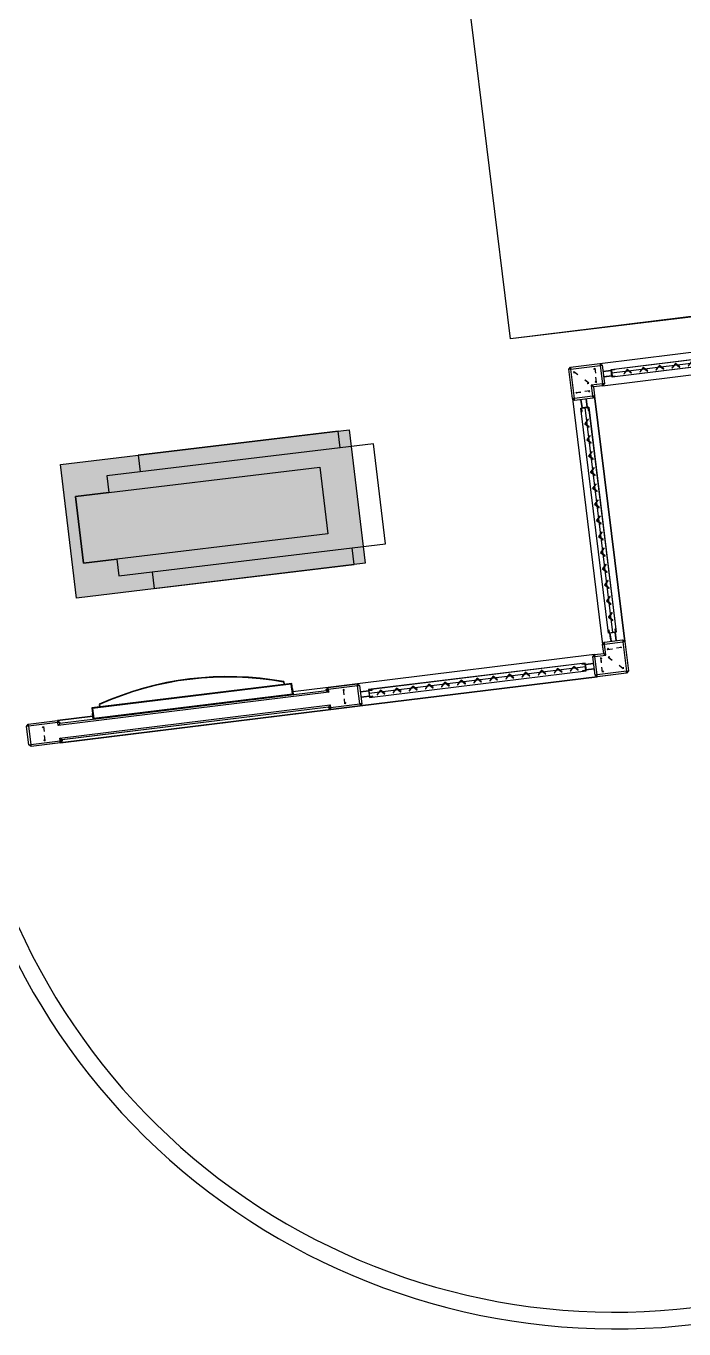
# Model space of a CAD drawing. Extents: x -15449 to 527173, y -170839 to 146543.
# Drawn here: x 15523.584 to 15525.56, y 7804.023 to 7807.934 of the extents above; entities that cross this region are included whole.
import ezdxf

# ---------------------------------------------------------------- set-up
doc = ezdxf.new("R2010")
doc.units = 0
doc.header["$LTSCALE"] = 8
doc.linetypes.add('IMPORT-X-F10A-LAY-S0-00-ASITE-002$0$HIDDEN', pattern=[9.525, 6.35, -3.175])
doc.linetypes.add('X-F10A-LAY-S0-00-ASITE-001_EXTG_ROOF$0$HIDDEN', pattern=[9.525, 6.35, -3.175])
doc.layers.get('0').update_dxf_attribs({"color": 1, "linetype": 'CONTINUOUS'})
doc.layers.add('G-IMPT', color=7, linetype='CONTINUOUS', lineweight=30)
doc.layers.add('Micron SGP Titleblock CAD template EDI$0$G-ANNO-TTLB', color=7, linetype='CONTINUOUS', lineweight=30)
doc.layers.add('X-F10A-LAY-S0-00-ASITE-001_EXTG_ROOF$0$A-SIGN-HATCH', color=8, linetype='CONTINUOUS')
doc.layers.add('X-F10A-LAY-S0-00-ASITE-001_EXTG_ROOF$0$A-SITEWALL', color=2, linetype='CONTINUOUS')

# ---------------------------------------------------------------- blocks, each defined once
blk = doc.blocks.new('X-F10A-LAY-S0-00-ASITE-001_EXTG_ROOF$0$A$C66804EB2')
at = {"layer": 'X-F10A-LAY-S0-00-ASITE-001_EXTG_ROOF$0$A-SITEWALL', "color": 8}
blk.add_line((-150, 75), (0, 75), dxfattribs=at)
blk.add_lwpolyline([(0, 0), (0, 150), (-150, 150), (-150, 0)], close=True, dxfattribs=at)
at = {"layer": 'X-F10A-LAY-S0-00-ASITE-001_EXTG_ROOF$0$A-SITEWALL', "color": 8, "linetype": 'X-F10A-LAY-S0-00-ASITE-001_EXTG_ROOF$0$HIDDEN', "ltscale": 0.2}
blk.add_lwpolyline([(-3, 3), (-3, 147), (-147, 147), (-147, 3)], close=True, dxfattribs=at)
at = {"layer": 'X-F10A-LAY-S0-00-ASITE-001_EXTG_ROOF$0$A-SITEWALL', "color": 8}
for points in [[(-80, 125), (-70, 135), (-70, 90)], [(-80, 25), (-70, 15), (-70, 60)]]:
    blk.add_lwpolyline(points, dxfattribs=at)
blk = doc.blocks.new('X-F10A-LAY-S0-00-ASITE-001_EXTG_ROOF$0$A$C04D0248B')
at = {"layer": 'X-F10A-LAY-S0-00-ASITE-001_EXTG_ROOF$0$A-SITEWALL', "color": 252, "linetype": 'X-F10A-LAY-S0-00-ASITE-001_EXTG_ROOF$0$HIDDEN'}
for p, q in [((25, 0, 1170), (0, 0)), ((75, -3, 3509), (0, -3)), ((75, -47, 3509), (0, -47)), ((25, -50, 1170), (0, -50)), ((2100, -3, 3509), (2175, -3)), ((2100, -47, 3509), (2175, -47))]:
    blk.add_line(p, q, dxfattribs=at)
at = {"layer": 'X-F10A-LAY-S0-00-ASITE-001_EXTG_ROOF$0$A-SITEWALL', "color": 8}
for p, q in [((75, 0, 3509), (25, 0, 1170)), ((2100, 0, 3509), (2175, 0)), ((75, -50, 3509), (25, -50, 1170)), ((2100, -25, 3509), (75, -25, -1755)), ((2100, -50, 3509), (2175, -50))]:
    blk.add_line(p, q, dxfattribs=at)
at = {"layer": 'X-F10A-LAY-S0-00-ASITE-001_EXTG_ROOF$0$A-SITEWALL', "color": 8, "elevation": -1755}
blk.add_lwpolyline([(75, 10), (2100, 10), (2100, -60), (75, -60)], close=True, dxfattribs=at)
at = {"layer": 'X-F10A-LAY-S0-00-ASITE-001_EXTG_ROOF$0$A-SITEWALL', "color": 8, "linetype": 'X-F10A-LAY-S0-00-ASITE-001_EXTG_ROOF$0$HIDDEN', "ltscale": 0.1}
for points, elevation in [([(78, -55, -0.414214), (75, -52), (75, 2, -0.414214), (78, 5), (105, 5), (105, 3), (78, 3, 0.414214), (77, 2), (77, -52, 0.414214), (78, -53), (105, -53), (105, -55)], -1755), ([(2097, -55, 0.414214), (2100, -52), (2100, 2, 0.414214), (2097, 5), (2070, 5), (2070, 3), (2097, 3, -0.414214), (2098, 2), (2098, -52, -0.414214), (2097, -53), (2070, -53), (2070, -55)], -1755), ([(222, -16), (249, -43, 0.414214), (252, -43), (253, -42), (218, -7), (182, -42), (183, -43, 0.414214), (186, -43), (213, -16, -0.414214)], 0), ([(367, -16), (394, -43, 0.414214), (397, -43), (398, -42), (363, -7), (327, -42), (328, -43, 0.414214), (331, -43), (358, -16, -0.414214)], 0), ([(512, -16), (539, -43, 0.414214), (542, -43), (543, -42), (508, -7), (472, -42), (473, -43, 0.414214), (476, -43), (503, -16, -0.414214)], 0), ([(657, -16), (684, -43, 0.414214), (687, -43), (688, -42), (653, -7), (617, -42), (618, -43, 0.414214), (621, -43), (648, -16, -0.414214)], 0), ([(802, -16), (829, -43, 0.414214), (832, -43), (833, -42), (798, -7), (762, -42), (763, -43, 0.414214), (766, -43), (793, -16, -0.414214)], 0), ([(947, -16), (974, -43, 0.414214), (977, -43), (978, -42), (943, -7), (907, -42), (908, -43, 0.414214), (911, -43), (938, -16, -0.414214)], 0), ([(1092, -16), (1119, -43, 0.414214), (1122, -43), (1123, -42), (1088, -7), (1052, -42), (1053, -43, 0.414214), (1056, -43), (1083, -16, -0.414214)], 0), ([(1237, -16), (1264, -43, 0.414214), (1267, -43), (1268, -42), (1233, -7), (1197, -42), (1198, -43, 0.414214), (1201, -43), (1228, -16, -0.414214)], 0), ([(1382, -16), (1409, -43, 0.414214), (1412, -43), (1413, -42), (1378, -7), (1342, -42), (1343, -43, 0.414214), (1346, -43), (1373, -16, -0.414214)], 0), ([(1527, -16), (1554, -43, 0.414214), (1557, -43), (1558, -42), (1523, -7), (1487, -42), (1488, -43, 0.414214), (1491, -43), (1518, -16, -0.414214)], 0), ([(1672, -16), (1699, -43, 0.414214), (1702, -43), (1703, -42), (1668, -7), (1632, -42), (1633, -43, 0.414214), (1636, -43), (1663, -16, -0.414214)], 0), ([(1817, -16), (1844, -43, 0.414214), (1847, -43), (1848, -42), (1813, -7), (1777, -42), (1778, -43, 0.414214), (1781, -43), (1808, -16, -0.414214)], 0), ([(1962, -16), (1989, -43, 0.414214), (1992, -43), (1993, -42), (1958, -7), (1922, -42), (1923, -43, 0.414214), (1926, -43), (1953, -16, -0.414214)], 0)]:
    blk.add_lwpolyline(points, format="xyb", close=True, dxfattribs=dict(at, elevation=elevation))
blk = doc.blocks.new('X-F10A-LAY-S0-00-ASITE-001_EXTG_ROOF$0$A$C78AF71B9')
at = {"layer": 'X-F10A-LAY-S0-00-ASITE-001_EXTG_ROOF$0$A-SITEWALL', "color": 8}
for p, q in [((75, 0, 3509), (0, 0)), ((75, 0), (0, 0)), ((2175, 0, 3509), (2250, 0, 0)), ((2175, 0), (2250, 0)), ((75, -50, 3509), (0, -50)), ((75, -50), (0, -50)), ((75, -25, 3509), (2175, -25, -1755)), ((75, -25), (2175, -25)), ((2175, -50, 3509), (2250, -50, 0)), ((2175, -50), (2250, -50))]:
    blk.add_line(p, q, dxfattribs=at)
at = {"layer": 'X-F10A-LAY-S0-00-ASITE-001_EXTG_ROOF$0$A-SITEWALL', "color": 252, "linetype": 'X-F10A-LAY-S0-00-ASITE-001_EXTG_ROOF$0$HIDDEN'}
for p, q in [((75, -3, 3509), (0, -3)), ((75, -3), (0, -3)), ((75, -47, 3509), (0, -47)), ((75, -47), (0, -47)), ((2175, -3, 3509), (2250, -3)), ((2175, -3), (2250, -3)), ((2175, -47, 3509), (2250, -47)), ((2175, -47), (2250, -47))]:
    blk.add_line(p, q, dxfattribs=at)
at = {"layer": 'X-F10A-LAY-S0-00-ASITE-001_EXTG_ROOF$0$A-SITEWALL', "color": 8, "elevation": -1755}
blk.add_lwpolyline([(2175, 10), (75, 10), (75, -60), (2175, -60)], close=True, dxfattribs=at)
at = {"layer": 'X-F10A-LAY-S0-00-ASITE-001_EXTG_ROOF$0$A-SITEWALL', "color": 8}
blk.add_lwpolyline([(2175, 10), (75, 10), (75, -60), (2175, -60)], close=True, dxfattribs=at)
at = {"layer": 'X-F10A-LAY-S0-00-ASITE-001_EXTG_ROOF$0$A-SITEWALL', "color": 8, "linetype": 'X-F10A-LAY-S0-00-ASITE-001_EXTG_ROOF$0$HIDDEN', "ltscale": 0.1, "elevation": -1755}
for points in [[(78, -55, -0.414214), (75, -52), (75, 2, -0.414214), (78, 5), (105, 5), (105, 3), (78, 3, 0.414214), (77, 2), (77, -52, 0.414214), (78, -53), (105, -53), (105, -55)], [(2172, -55, 0.414214), (2175, -52), (2175, 2, 0.414214), (2172, 5), (2145, 5), (2145, 3), (2172, 3, -0.414214), (2173, 2), (2173, -52, -0.414214), (2172, -53), (2145, -53), (2145, -55)], [(178, -16), (151, -43, -0.414214), (148, -43), (147, -42), (183, -7), (218, -42), (217, -43, -0.414214), (214, -43), (187, -16, 0.414214)], [(323, -16), (296, -43, -0.414214), (293, -43), (292, -42), (328, -7), (363, -42), (362, -43, -0.414214), (359, -43), (332, -16, 0.414214)], [(468, -16), (441, -43, -0.414214), (438, -43), (437, -42), (473, -7), (508, -42), (507, -43, -0.414214), (504, -43), (477, -16, 0.414214)], [(613, -16), (586, -43, -0.414214), (583, -43), (582, -42), (618, -7), (653, -42), (652, -43, -0.414214), (649, -43), (622, -16, 0.414214)], [(758, -16), (731, -43, -0.414214), (728, -43), (727, -42), (763, -7), (798, -42), (797, -43, -0.414214), (794, -43), (767, -16, 0.414214)], [(903, -16), (876, -43, -0.414214), (873, -43), (872, -42), (908, -7), (943, -42), (942, -43, -0.414214), (939, -43), (912, -16, 0.414214)], [(1048, -16), (1021, -43, -0.414214), (1018, -43), (1017, -42), (1053, -7), (1088, -42), (1087, -43, -0.414214), (1084, -43), (1057, -16, 0.414214)], [(1193, -16), (1166, -43, -0.414214), (1163, -43), (1162, -42), (1198, -7), (1233, -42), (1232, -43, -0.414214), (1229, -43), (1202, -16, 0.414214)], [(1338, -16), (1311, -43, -0.414214), (1308, -43), (1307, -42), (1343, -7), (1378, -42), (1377, -43, -0.414214), (1374, -43), (1347, -16, 0.414214)], [(1483, -16), (1456, -43, -0.414214), (1453, -43), (1452, -42), (1488, -7), (1523, -42), (1522, -43, -0.414214), (1519, -43), (1492, -16, 0.414214)], [(1628, -16), (1601, -43, -0.414214), (1598, -43), (1597, -42), (1633, -7), (1668, -42), (1667, -43, -0.414214), (1664, -43), (1637, -16, 0.414214)], [(1773, -16), (1746, -43, -0.414214), (1743, -43), (1742, -42), (1778, -7), (1813, -42), (1812, -43, -0.414214), (1809, -43), (1782, -16, 0.414214)], [(1918, -16), (1891, -43, -0.414214), (1888, -43), (1887, -42), (1923, -7), (1958, -42), (1957, -43, -0.414214), (1954, -43), (1927, -16, 0.414214)], [(2063, -16), (2036, -43, -0.414214), (2033, -43), (2032, -42), (2068, -7), (2103, -42), (2102, -43, -0.414214), (2099, -43), (2072, -16, 0.414214)]]:
    blk.add_lwpolyline(points, format="xyb", close=True, dxfattribs=at)
at = {"layer": 'X-F10A-LAY-S0-00-ASITE-001_EXTG_ROOF$0$A-SITEWALL', "color": 8, "linetype": 'X-F10A-LAY-S0-00-ASITE-001_EXTG_ROOF$0$HIDDEN', "ltscale": 0.1}
for points in [[(78, -55, -0.414214), (75, -52), (75, 2, -0.414214), (78, 5), (105, 5), (105, 3), (78, 3, 0.414214), (77, 2), (77, -52, 0.414214), (78, -53), (105, -53), (105, -55)], [(2172, -55, 0.414214), (2175, -52), (2175, 2, 0.414214), (2172, 5), (2145, 5), (2145, 3), (2172, 3, -0.414214), (2173, 2), (2173, -52, -0.414214), (2172, -53), (2145, -53), (2145, -55)], [(178, -16), (151, -43, -0.414214), (148, -43), (147, -42), (183, -7), (218, -42), (217, -43, -0.414214), (214, -43), (187, -16, 0.414214)], [(323, -16), (296, -43, -0.414214), (293, -43), (292, -42), (328, -7), (363, -42), (362, -43, -0.414214), (359, -43), (332, -16, 0.414214)], [(468, -16), (441, -43, -0.414214), (438, -43), (437, -42), (473, -7), (508, -42), (507, -43, -0.414214), (504, -43), (477, -16, 0.414214)], [(613, -16), (586, -43, -0.414214), (583, -43), (582, -42), (618, -7), (653, -42), (652, -43, -0.414214), (649, -43), (622, -16, 0.414214)], [(758, -16), (731, -43, -0.414214), (728, -43), (727, -42), (763, -7), (798, -42), (797, -43, -0.414214), (794, -43), (767, -16, 0.414214)], [(903, -16), (876, -43, -0.414214), (873, -43), (872, -42), (908, -7), (943, -42), (942, -43, -0.414214), (939, -43), (912, -16, 0.414214)], [(1048, -16), (1021, -43, -0.414214), (1018, -43), (1017, -42), (1053, -7), (1088, -42), (1087, -43, -0.414214), (1084, -43), (1057, -16, 0.414214)], [(1193, -16), (1166, -43, -0.414214), (1163, -43), (1162, -42), (1198, -7), (1233, -42), (1232, -43, -0.414214), (1229, -43), (1202, -16, 0.414214)], [(1338, -16), (1311, -43, -0.414214), (1308, -43), (1307, -42), (1343, -7), (1378, -42), (1377, -43, -0.414214), (1374, -43), (1347, -16, 0.414214)], [(1483, -16), (1456, -43, -0.414214), (1453, -43), (1452, -42), (1488, -7), (1523, -42), (1522, -43, -0.414214), (1519, -43), (1492, -16, 0.414214)], [(1628, -16), (1601, -43, -0.414214), (1598, -43), (1597, -42), (1633, -7), (1668, -42), (1667, -43, -0.414214), (1664, -43), (1637, -16, 0.414214)], [(1773, -16), (1746, -43, -0.414214), (1743, -43), (1742, -42), (1778, -7), (1813, -42), (1812, -43, -0.414214), (1809, -43), (1782, -16, 0.414214)], [(1918, -16), (1891, -43, -0.414214), (1888, -43), (1887, -42), (1923, -7), (1958, -42), (1957, -43, -0.414214), (1954, -43), (1927, -16, 0.414214)]]:
    blk.add_lwpolyline(points, format="xyb", close=True, dxfattribs=at)
blk = doc.blocks.new('X-F10A-LAY-S0-00-ASITE-001_EXTG_ROOF$0$A$C2F7C21E3')
at = {"layer": 'X-F10A-LAY-S0-00-ASITE-001_EXTG_ROOF$0$A-SITEWALL', "color": 8}
for name, p in [('X-F10A-LAY-S0-00-ASITE-001_EXTG_ROOF$0$A$C04D0248B', (-9300, 0)), ('X-F10A-LAY-S0-00-ASITE-001_EXTG_ROOF$0$A$C66804EB2', (-6975, -100)), ('X-F10A-LAY-S0-00-ASITE-001_EXTG_ROOF$0$A$C66804EB2', (-4575, -100)), ('X-F10A-LAY-S0-00-ASITE-001_EXTG_ROOF$0$A$C78AF71B9', (-4575, 0))]:
    blk.add_blockref(name, p, dxfattribs=at)
at = {"layer": 'X-F10A-LAY-S0-00-ASITE-001_EXTG_ROOF$0$A-SITEWALL', "color": 8, "xscale": -1}
for name, p in [('X-F10A-LAY-S0-00-ASITE-001_EXTG_ROOF$0$A$C78AF71B9', (-4725, 0)), ('X-F10A-LAY-S0-00-ASITE-001_EXTG_ROOF$0$A$C66804EB2', (-2325, -100)), ('X-F10A-LAY-S0-00-ASITE-001_EXTG_ROOF$0$A$C04D0248B', (0, 0))]:
    blk.add_blockref(name, p, dxfattribs=at)
blk = doc.blocks.new('X-F10A-LAY-S0-00-ASITE-001_EXTG_ROOF$0$A$C45887A7A')
at = {"layer": 'X-F10A-LAY-S0-00-ASITE-001_EXTG_ROOF$0$A-SITEWALL'}
blk.add_line((-225, 225), (-207, 207), dxfattribs=at)
for points in [[(-43, 25), (-307, 25), (-325, 43), (-325, 207), (-307, 225), (-225, 225), (-225, 307), (-207, 325), (-43, 325), (-25, 307), (-25, 43)], [(-307, 207), (-207, 207), (-207, 307), (-43, 307), (-43, 43), (-307, 43)]]:
    blk.add_lwpolyline(points, close=True, dxfattribs=at)
for points in [[(-225, 307), (-207, 307), (-207, 325)], [(-43, 325), (-43, 307), (-25, 307)], [(-307, 225), (-307, 207), (-325, 207)], [(-307, 25), (-307, 43), (-325, 43)], [(-43, 25), (-43, 43), (-25, 43)]]:
    blk.add_lwpolyline(points, dxfattribs=at)
at = {"layer": 'X-F10A-LAY-S0-00-ASITE-001_EXTG_ROOF$0$A-SITEWALL', "color": 3}
for points in [[(-178, 267), (-188, 257), (-143, 257)], [(-72, 267), (-62, 257), (-106, 257)], [(-247, 178), (-257, 188), (-257, 143)], [(-174, 188), (-188, 188), (-157, 157)], [(-247, 72), (-257, 62), (-257, 106)], [(-68, 82), (-68, 68), (-100, 100)]]:
    blk.add_lwpolyline(points, dxfattribs=at)
blk = doc.blocks.new('X-F10A-LAY-S0-00-ASITE-001_EXTG_ROOF$0$A$C0CAE620A')
at = {"layer": 'X-F10A-LAY-S0-00-ASITE-001_EXTG_ROOF$0$A-SIGN-HATCH', "color": 9}
for points in [[(-900, -225), (-900, -175), (900, -175), (900, -225)], [(-900, -225), (-900, -275), (900, -275), (900, -225)], [(-895, -225), (-895, -180), (895, -180), (895, -225)], [(-895, -225), (-895, -270), (895, -270), (895, -225)], [(828, -297), (828, -275)], [(831, -299), (831, -275)]]:
    blk.add_lwpolyline(points, dxfattribs=at)
at = {"layer": 'X-F10A-LAY-S0-00-ASITE-001_EXTG_ROOF$0$A-SIGN-HATCH', "color": 9, "elevation": -29041}
for points in [[(-831, -299), (-831, -275)], [(-828, -297), (-828, -275)]]:
    blk.add_lwpolyline(points, dxfattribs=at)
at = {"layer": 'X-F10A-LAY-S0-00-ASITE-001_EXTG_ROOF$0$A-SIGN-HATCH', "color": 9}
for centre, radius, start, end in [((0, 2362, 2515), 2788, 252.6603, 287.3397), ((0, 2361, 2515), 2783, 252.6962, 287.3038)]:
    blk.add_arc(centre, radius, start, end, dxfattribs=at)
at = {"layer": 'X-F10A-LAY-S0-00-ASITE-001_EXTG_ROOF$0$A-SITEWALL', "color": 8}
for p, q in [((-1218, 0), (1218, 0)), ((-1218, -200), (-900, -200)), ((900, -200), (1218, -200))]:
    blk.add_line(p, q, dxfattribs=at)
at = {"layer": 'X-F10A-LAY-S0-00-ASITE-001_EXTG_ROOF$0$A-SITEWALL'}
for p, q in [((-1218, -43), (-1200, -25)), ((1200, -25), (1218, -43)), ((-1218, -157), (-1200, -175)), ((1200, -175), (1218, -157))]:
    blk.add_line(p, q, dxfattribs=at)
for points in [[(-1500, -18), (-1482, -18), (-1482, 0)], [(-1218, 0), (-1218, -18), (-1200, -18)], [(1218, 0), (1218, -18), (1200, -18)], [(1500, -18), (1482, -18), (1482, 0)], [(-1482, -200), (-1482, -182), (-1500, -182)], [(-1200, -182), (-1218, -182), (-1218, -200)], [(1200, -182), (1218, -182), (1218, -200)], [(1482, -200), (1482, -182), (1500, -182)]]:
    blk.add_lwpolyline(points, dxfattribs=at)
for points in [[(-1200, -175), (-1200, -182), (-1218, -200), (-1482, -200), (-1500, -182), (-1500, -18), (-1482, 0), (-1218, 0), (-1200, -18), (-1200, -25), (1200, -25), (1200, -18), (1218, 0), (1482, 0), (1500, -18), (1500, -182), (1482, -200), (1218, -200), (1200, -182), (1200, -175)], [(1218, -43), (-1218, -43), (-1218, -18), (-1482, -18), (-1482, -182), (-1218, -182), (-1218, -157), (1218, -157), (1218, -182), (1482, -182), (1482, -18), (1218, -18)]]:
    blk.add_lwpolyline(points, close=True, dxfattribs=at)
at = {"layer": 'X-F10A-LAY-S0-00-ASITE-001_EXTG_ROOF$0$A-SITEWALL', "color": 3}
for points in [[(-1360, -46), (-1350, -36), (-1350, -82)], [(1360, -46), (1350, -36), (1350, -82)], [(-1360, -154), (-1350, -164), (-1350, -118)], [(1360, -154), (1350, -164), (1350, -118)]]:
    blk.add_lwpolyline(points, dxfattribs=at)
blk = doc.blocks.new('X-F10A-LAY-S0-00-ASITE-001_EXTG_ROOF$0$A$C2F61633B')
at = {"layer": 'X-F10A-LAY-S0-00-ASITE-001_EXTG_ROOF$0$A-SITEWALL', "color": 252, "linetype": 'X-F10A-LAY-S0-00-ASITE-001_EXTG_ROOF$0$HIDDEN'}
for p, q in [((43, -57, 1170), (18, -57)), ((93, -60, 3509), (18, -60)), ((93, -104, 3509), (18, -104)), ((43, -107, 1170), (18, -107)), ((2043, -60, 5264), (2118, -60, 1755)), ((2043, -104, 5264), (2118, -104, 1755)), ((2093, -57, 2924), (2118, -57, 1755)), ((2093, -107, 2924), (2118, -107, 1755))]:
    blk.add_line(p, q, dxfattribs=at)
at = {"layer": 'X-F10A-LAY-S0-00-ASITE-001_EXTG_ROOF$0$A-SITEWALL', "color": 3}
for p, q in [((93, -57, 3509), (43, -57, 1170)), ((93, -107, 3509), (43, -107, 1170)), ((2043, -82, 5264), (93, -82, -1755)), ((2043, -57, 5264), (2093, -57, 2924)), ((2043, -107, 5264), (2093, -107, 2924))]:
    blk.add_line(p, q, dxfattribs=at)
blk.add_lwpolyline([(93, -117), (2043, -117), (2043, -47), (93, -47)], close=True, dxfattribs=at)
at = {"layer": 'X-F10A-LAY-S0-00-ASITE-001_EXTG_ROOF$0$A-SITEWALL', "color": 8, "linetype": 'X-F10A-LAY-S0-00-ASITE-001_EXTG_ROOF$0$HIDDEN', "ltscale": 0.1, "elevation": -1755}
blk.add_lwpolyline([(96, -52, 0.414214), (93, -55), (93, -109, 0.414214), (96, -112), (123, -112), (123, -110), (96, -110, -0.414214), (95, -109), (95, -55, -0.414214), (96, -54), (123, -54), (123, -52)], format="xyb", close=True, dxfattribs=at)
at = {"layer": 'X-F10A-LAY-S0-00-ASITE-001_EXTG_ROOF$0$A-SITEWALL', "color": 8, "linetype": 'X-F10A-LAY-S0-00-ASITE-001_EXTG_ROOF$0$HIDDEN', "ltscale": 0.1}
for points in [[(203, -73), (230, -100, 0.414214), (233, -100), (233, -99), (198, -64), (163, -99), (163, -100, 0.414214), (166, -100), (193, -73, -0.414214)], [(348, -73), (375, -100, 0.414214), (378, -100), (378, -99), (343, -64), (308, -99), (308, -100, 0.414214), (311, -100), (338, -73, -0.414214)], [(493, -73), (520, -100, 0.414214), (523, -100), (523, -99), (488, -64), (453, -99), (453, -100, 0.414214), (456, -100), (483, -73, -0.414214)], [(638, -73), (665, -100, 0.414214), (668, -100), (668, -99), (633, -64), (598, -99), (598, -100, 0.414214), (601, -100), (628, -73, -0.414214)], [(783, -73), (810, -100, 0.414214), (813, -100), (813, -99), (778, -64), (743, -99), (743, -100, 0.414214), (746, -100), (773, -73, -0.414214)], [(928, -73), (955, -100, 0.414214), (958, -100), (958, -99), (923, -64), (888, -99), (888, -100, 0.414214), (891, -100), (918, -73, -0.414214)], [(1073, -73), (1100, -100, 0.414214), (1103, -100), (1103, -99), (1068, -64), (1033, -99), (1033, -100, 0.414214), (1036, -100), (1063, -73, -0.414214)], [(1218, -73), (1245, -100, 0.414214), (1248, -100), (1248, -99), (1213, -64), (1178, -99), (1178, -100, 0.414214), (1181, -100), (1208, -73, -0.414214)], [(1363, -73), (1390, -100, 0.414214), (1393, -100), (1393, -99), (1358, -64), (1323, -99), (1323, -100, 0.414214), (1326, -100), (1353, -73, -0.414214)], [(1508, -73), (1535, -100, 0.414214), (1538, -100), (1538, -99), (1503, -64), (1468, -99), (1468, -100, 0.414214), (1471, -100), (1498, -73, -0.414214)], [(1653, -73), (1680, -100, 0.414214), (1683, -100), (1683, -99), (1648, -64), (1613, -99), (1613, -100, 0.414214), (1616, -100), (1643, -73, -0.414214)], [(1798, -73), (1825, -100, 0.414214), (1828, -100), (1828, -99), (1793, -64), (1758, -99), (1758, -100, 0.414214), (1761, -100), (1788, -73, -0.414214)], [(1943, -73), (1970, -100, 0.414214), (1973, -100), (1973, -99), (1938, -64), (1903, -99), (1903, -100, 0.414214), (1906, -100), (1933, -73, -0.414214)], [(2040, -52, -0.414214), (2043, -55), (2043, -109, -0.414214), (2040, -112), (2013, -112), (2013, -110), (2040, -110, 0.414214), (2041, -109), (2041, -55, 0.414214), (2040, -54), (2013, -54), (2013, -52)]]:
    blk.add_lwpolyline(points, format="xyb", close=True, dxfattribs=at)
blk = doc.blocks.new('A$Cf1db08be')
at = {"layer": 'G-IMPT'}
blk.add_hatch(color=256, dxfattribs=at).paths.add_polyline_path([(52.4793, 27.0686), (52.5276, 26.6682), (51.6602, 26.5635), (51.6118, 26.9639)])
for p, q in [((52.9641, 27.3417), (51.4388, 39.6829)), ((88.5108, 31.5971), (52.9641, 27.3417)), ((53.2321, 27.2675), (56.3462, 27.6504)), ((53.2403, 27.2008), (56.3544, 27.5837)), ((53.2658, 27.2498), (53.9413, 27.3328)), ((53.9427, 27.321), (53.2673, 27.238)), ((53.9442, 27.3092), (53.2687, 27.2262)), ((53.1441, 27.2567), (53.2321, 27.2675)), ((53.1448, 27.2507), (53.2329, 27.2615)), ((53.2321, 27.2675), (53.2389, 27.2623)), ((53.2321, 27.2675), (53.2329, 27.2615)), ((53.2329, 27.2615), (53.2389, 27.2623)), ((53.2329, 27.2615), (53.2396, 27.2068)), ((53.2389, 27.2623), (53.2456, 27.2076)), ((53.4108, 27.2618), (53.4004, 27.2486)), ((53.424, 27.2515), (53.4108, 27.2618)), ((53.4591, 27.2678), (53.4488, 27.2545)), ((53.4501, 27.2545), (53.4579, 27.2645)), ((53.4724, 27.2574), (53.4591, 27.2678)), ((53.4612, 27.2649), (53.4711, 27.2571)), ((53.1388, 27.25), (53.1441, 27.2567)), ((53.1448, 27.2507), (53.1388, 27.25)), ((53.1496, 27.1619), (53.1388, 27.25)), ((53.1441, 27.2567), (53.1448, 27.2507)), ((53.1557, 27.1626), (53.1448, 27.2507)), ((53.1548, 27.2386), (53.1542, 27.2434)), ((53.1542, 27.2434), (53.1661, 27.2341)), ((53.214, 27.2496), (53.217, 27.2533)), ((53.217, 27.2533), (53.2188, 27.2383)), ((53.2222, 27.2109), (53.2203, 27.226)), ((53.2496, 27.2443), (53.2412, 27.2433)), ((53.2664, 27.2453), (53.2413, 27.2423)), ((53.2682, 27.2307), (53.2432, 27.2276)), ((53.2516, 27.2276), (53.2433, 27.2266)), ((53.2662, 27.2463), (53.2496, 27.2443)), ((53.2683, 27.2297), (53.2516, 27.2276)), ((53.2687, 27.2262), (53.2658, 27.2498)), ((53.2684, 27.2289), (53.2661, 27.2471)), ((53.2669, 27.2481), (53.276, 27.2492)), ((53.2761, 27.2487), (53.267, 27.2476)), ((53.267, 27.2476), (53.2689, 27.2289)), ((53.2689, 27.2289), (53.2784, 27.2297)), ((53.2785, 27.2292), (53.2694, 27.2281)), ((53.276, 27.2492), (53.2761, 27.2487)), ((53.2784, 27.2297), (53.2785, 27.2292)), ((53.3141, 27.2499), (53.3037, 27.2367)), ((53.3037, 27.2367), (53.3039, 27.2366)), ((53.305, 27.2367), (53.3128, 27.2467)), ((53.3273, 27.2396), (53.3141, 27.2499)), ((53.3161, 27.2471), (53.326, 27.2393)), ((53.3272, 27.2394), (53.3273, 27.2396)), ((53.3624, 27.2559), (53.3521, 27.2426)), ((53.3521, 27.2426), (53.3522, 27.2425)), ((53.3534, 27.2426), (53.3611, 27.2526)), ((53.3757, 27.2455), (53.3624, 27.2559)), ((53.3644, 27.253), (53.3744, 27.2452)), ((53.3755, 27.2454), (53.3757, 27.2455)), ((53.4004, 27.2486), (53.4006, 27.2484)), ((53.4017, 27.2486), (53.4095, 27.2585)), ((53.4128, 27.2589), (53.4228, 27.2512)), ((53.4239, 27.2513), (53.424, 27.2515)), ((53.4488, 27.2545), (53.449, 27.2544)), ((53.4723, 27.2573), (53.4724, 27.2574)), ((53.1598, 27.1801), (53.1748, 27.1819)), ((53.2021, 27.1853), (53.1871, 27.1834)), ((53.1993, 27.2081), (53.1874, 27.2174)), ((53.1946, 27.2076), (53.1993, 27.2081)), ((53.1992, 27.1815), (53.2021, 27.1853)), ((53.2396, 27.2068), (53.2063, 27.2027)), ((53.2063, 27.2027), (53.2104, 27.1694)), ((53.213, 27.1975), (53.2063, 27.2027)), ((53.2403, 27.2008), (53.213, 27.1975)), ((53.213, 27.1975), (53.2164, 27.1701)), ((53.2184, 27.2139), (53.2222, 27.2109)), ((53.2456, 27.2076), (53.2396, 27.2068)), ((53.2396, 27.2068), (53.2403, 27.2008)), ((53.2456, 27.2076), (53.2403, 27.2008)), ((53.1557, 27.1626), (53.1496, 27.1619)), ((53.1564, 27.1566), (53.1496, 27.1619)), ((53.1496, 27.1619), (53.2403, 26.4244)), ((53.2104, 27.1694), (53.1557, 27.1626)), ((53.1564, 27.1566), (53.1557, 27.1626)), ((53.2111, 27.1634), (53.1564, 27.1566)), ((53.1635, 27.1772), (53.1598, 27.1801)), ((53.1785, 27.134), (53.1754, 27.159)), ((53.1795, 27.1341), (53.1764, 27.1591)), ((53.1942, 27.1359), (53.1911, 27.1609)), ((53.1952, 27.136), (53.1921, 27.161)), ((53.2164, 27.1701), (53.2104, 27.1694)), ((53.2104, 27.1694), (53.2111, 27.1634)), ((53.2164, 27.1701), (53.2111, 27.1634)), ((53.307, 26.4326), (53.2164, 27.1701)), ((53.175, 27.1335), (53.1986, 27.1364)), ((53.2581, 26.4581), (53.175, 27.1335)), ((53.1769, 27.1329), (53.178, 27.1238)), ((53.1775, 27.133), (53.196, 27.1356)), ((53.1786, 27.1238), (53.1775, 27.133)), ((53.196, 27.1361), (53.1777, 27.1339)), ((53.178, 27.1238), (53.1786, 27.1238)), ((53.1868, 27.135), (53.2699, 26.4595)), ((53.196, 27.1356), (53.1975, 27.1261)), ((53.1981, 27.1262), (53.1969, 27.1354)), ((53.1975, 27.1261), (53.1981, 27.1262)), ((53.1986, 27.1364), (53.2816, 26.461)), ((51.6118, 26.9639), (52.4793, 27.0686)), ((52.4459, 27.0645), (51.8454, 26.9921)), ((52.452, 27.0145), (52.4459, 27.0645)), ((52.4793, 27.0686), (52.5276, 26.6682)), ((53.1969, 27.1), (53.1866, 27.0867)), ((53.1866, 27.0867), (53.1998, 27.0764)), ((53.1894, 27.0887), (53.1972, 27.0987)), ((53.1998, 27.0777), (53.1898, 27.0854)), ((53.1971, 27.0998), (53.1969, 27.1)), ((53.1998, 27.0764), (53.1999, 27.0765)), ((52.5521, 27.0266), (51.7513, 26.93)), ((52.5521, 27.0266), (52.452, 27.0145)), ((52.5883, 26.7263), (52.5521, 27.0266)), ((52.5883, 26.7263), (52.5521, 27.0266)), ((53.2029, 27.0516), (53.1925, 27.0383)), ((53.1925, 27.0383), (53.2058, 27.028)), ((53.1954, 27.0404), (53.2032, 27.0503)), ((53.2058, 27.0293), (53.1958, 27.0371)), ((53.203, 27.0515), (53.2029, 27.0516)), ((53.2058, 27.028), (53.2059, 27.0282)), ((51.8454, 26.9921), (51.8514, 26.942)), ((53.2088, 27.0032), (53.1985, 26.99)), ((53.1985, 26.99), (53.2117, 26.9796)), ((53.2013, 26.992), (53.2091, 27.002)), ((53.2117, 26.9809), (53.2017, 26.9887)), ((53.209, 27.0031), (53.2088, 27.0032)), ((51.6602, 26.5635), (51.6118, 26.9639)), ((51.6573, 26.8678), (52.3913, 26.9564)), ((52.3913, 26.9564), (52.4155, 26.7562)), ((53.2148, 26.9549), (53.2044, 26.9416)), ((53.2073, 26.9436), (53.2151, 26.9536)), ((53.2117, 26.9796), (53.2118, 26.9798)), ((53.2149, 26.9547), (53.2148, 26.9549)), ((51.8514, 26.942), (51.7513, 26.93)), ((51.7513, 26.93), (51.7574, 26.8799)), ((51.7513, 26.93), (51.7574, 26.8799)), ((53.2044, 26.9416), (53.2177, 26.9313)), ((53.2176, 26.9326), (53.2077, 26.9403)), ((53.2177, 26.9313), (53.2178, 26.9314)), ((51.7574, 26.8799), (51.6573, 26.8678)), ((53.2207, 26.9065), (53.2104, 26.8932)), ((53.2104, 26.8932), (53.2236, 26.8829)), ((53.2132, 26.8953), (53.221, 26.9052)), ((53.2236, 26.8842), (53.2136, 26.892)), ((53.2209, 26.9064), (53.2207, 26.9065)), ((53.2236, 26.8829), (53.2237, 26.8831)), ((51.6573, 26.8678), (51.6815, 26.6676)), ((51.6815, 26.6676), (51.6573, 26.8678)), ((53.2267, 26.8581), (53.2163, 26.8449)), ((53.2163, 26.8449), (53.2295, 26.8345)), ((53.2192, 26.8469), (53.2269, 26.8569)), ((53.2295, 26.8358), (53.2196, 26.8436)), ((53.2268, 26.858), (53.2267, 26.8581)), ((53.2295, 26.8345), (53.2297, 26.8347)), ((53.2326, 26.8098), (53.2223, 26.7965)), ((53.2223, 26.7965), (53.2355, 26.7862)), ((53.2251, 26.7985), (53.2329, 26.8085)), ((53.2355, 26.7875), (53.2255, 26.7952)), ((53.2328, 26.8096), (53.2326, 26.8098)), ((52.4155, 26.7562), (51.6815, 26.6676)), ((53.2385, 26.7614), (53.2282, 26.7482)), ((53.2311, 26.7502), (53.2388, 26.7601)), ((53.2355, 26.7862), (53.2356, 26.7863)), ((53.2387, 26.7613), (53.2385, 26.7614)), ((51.7876, 26.6296), (52.5883, 26.7263)), ((52.4882, 26.7142), (52.5883, 26.7263)), ((52.4943, 26.6642), (52.4882, 26.7142)), ((53.2282, 26.7482), (53.2414, 26.7378)), ((53.2414, 26.7391), (53.2315, 26.7469)), ((53.2445, 26.713), (53.2341, 26.6998)), ((53.2414, 26.7378), (53.2416, 26.738)), ((53.2446, 26.7129), (53.2445, 26.713)), ((51.6815, 26.6676), (51.7816, 26.6797)), ((51.7816, 26.6797), (51.7876, 26.6296)), ((51.7816, 26.6797), (51.7876, 26.6296)), ((53.2341, 26.6998), (53.2474, 26.6894)), ((53.237, 26.7018), (53.2448, 26.7118)), ((53.2474, 26.6907), (53.2374, 26.6985)), ((53.2474, 26.6894), (53.2475, 26.6896)), ((52.5276, 26.6682), (51.6602, 26.5635)), ((51.7876, 26.6296), (51.8877, 26.6417)), ((51.8877, 26.6417), (51.8937, 26.5917)), ((51.8937, 26.5917), (52.4943, 26.6642)), ((53.2504, 26.6647), (53.2401, 26.6514)), ((53.2401, 26.6514), (53.2533, 26.6411)), ((53.243, 26.6535), (53.2507, 26.6634)), ((53.2533, 26.6424), (53.2434, 26.6502)), ((53.2506, 26.6645), (53.2504, 26.6647)), ((53.2533, 26.6411), (53.2535, 26.6412)), ((53.2564, 26.6163), (53.246, 26.6031)), ((53.246, 26.6031), (53.2593, 26.5927)), ((53.2489, 26.6051), (53.2567, 26.615)), ((53.2593, 26.594), (53.2493, 26.6018)), ((53.2565, 26.6162), (53.2564, 26.6163)), ((53.2623, 26.5679), (53.252, 26.5547)), ((53.2548, 26.5567), (53.2626, 26.5667)), ((53.2593, 26.5927), (53.2594, 26.5929)), ((53.2625, 26.5678), (53.2623, 26.5679)), ((53.252, 26.5547), (53.2652, 26.5444)), ((53.2652, 26.5456), (53.2553, 26.5534)), ((53.2683, 26.5196), (53.2579, 26.5063)), ((53.2608, 26.5084), (53.2686, 26.5183)), ((53.2652, 26.5444), (53.2653, 26.5445)), ((53.2684, 26.5194), (53.2683, 26.5196)), ((53.2579, 26.5063), (53.2712, 26.496)), ((53.2712, 26.4973), (53.2612, 26.5051)), ((53.2712, 26.496), (53.2713, 26.4961)), ((53.2816, 26.461), (53.2581, 26.4581)), ((53.2586, 26.4683), (53.2592, 26.4684)), ((53.2597, 26.4592), (53.2586, 26.4683)), ((53.2592, 26.4684), (53.2603, 26.4592)), ((53.2603, 26.4592), (53.2789, 26.4612)), ((53.279, 26.4607), (53.2607, 26.4584)), ((53.2615, 26.4585), (53.2636, 26.4418)), ((53.2625, 26.4586), (53.2656, 26.4336)), ((53.2636, 26.4418), (53.2646, 26.4335)), ((53.2772, 26.4604), (53.2803, 26.4354)), ((53.2781, 26.4707), (53.2786, 26.4708)), ((53.2789, 26.4612), (53.2781, 26.4707)), ((53.2782, 26.4606), (53.2802, 26.4439)), ((53.2786, 26.4708), (53.2798, 26.4616)), ((53.2802, 26.4439), (53.2813, 26.4356)), ((53.2403, 26.4244), (53.2456, 26.4312)), ((53.2403, 26.4244), (53.2463, 26.4252)), ((53.2437, 26.3971), (53.2403, 26.4244)), ((53.2456, 26.4312), (53.3003, 26.4379)), ((53.2463, 26.4252), (53.2456, 26.4312)), ((53.2463, 26.4252), (53.301, 26.4319)), ((53.2504, 26.3918), (53.2463, 26.4252)), ((53.2575, 26.413), (53.2545, 26.4092)), ((53.2545, 26.4092), (53.2695, 26.4111)), ((53.2969, 26.4145), (53.2819, 26.4126)), ((53.2932, 26.4174), (53.2969, 26.4145)), ((53.3003, 26.4379), (53.307, 26.4326)), ((53.3003, 26.4379), (53.301, 26.4319)), ((53.301, 26.4319), (53.307, 26.4326)), ((53.301, 26.4319), (53.3118, 26.3438)), ((53.307, 26.4326), (53.3179, 26.3446)), ((53.2163, 26.3937), (52.5039, 26.3061)), ((53.188, 26.3683), (52.5375, 26.2884)), ((53.1782, 26.3653), (53.1873, 26.3664)), ((53.1877, 26.3656), (53.1782, 26.3648)), ((53.1782, 26.3648), (53.1782, 26.3653)), ((53.1897, 26.347), (53.1877, 26.3656)), ((53.1909, 26.3447), (53.188, 26.3683)), ((53.1883, 26.3657), (53.1905, 26.3474)), ((53.1884, 26.3649), (53.2051, 26.3669)), ((53.1885, 26.3639), (53.2135, 26.367)), ((53.2051, 26.3669), (53.2134, 26.368)), ((53.2111, 26.387), (53.2163, 26.3937)), ((53.2111, 26.387), (53.2171, 26.3877)), ((53.2178, 26.3323), (53.2111, 26.387)), ((53.2163, 26.3937), (53.2437, 26.3971)), ((53.2171, 26.3877), (53.2163, 26.3937)), ((53.2171, 26.3877), (53.2504, 26.3918)), ((53.2238, 26.333), (53.2171, 26.3877)), ((53.2382, 26.3807), (53.2345, 26.3836)), ((53.2345, 26.3836), (53.2363, 26.3686)), ((53.2437, 26.3971), (53.2504, 26.3918)), ((53.2621, 26.387), (53.2573, 26.3864)), ((53.2573, 26.3864), (53.2693, 26.3771)), ((52.5121, 26.2394), (53.2245, 26.327)), ((53.1894, 26.3565), (52.539, 26.2766)), ((52.5404, 26.2648), (53.1909, 26.3447)), ((52.8634, 26.3226), (52.8531, 26.3094)), ((52.8767, 26.3123), (52.8634, 26.3226)), ((52.9118, 26.3286), (52.9015, 26.3153)), ((52.9028, 26.3154), (52.9105, 26.3253)), ((52.9251, 26.3182), (52.9118, 26.3286)), ((52.9138, 26.3257), (52.9238, 26.318)), ((52.9602, 26.3345), (52.9498, 26.3213)), ((52.9511, 26.3213), (52.9589, 26.3313)), ((52.9734, 26.3242), (52.9602, 26.3345)), ((52.9622, 26.3317), (52.9722, 26.3239)), ((52.9733, 26.324), (52.9734, 26.3242)), ((53.0085, 26.3405), (52.9982, 26.3272)), ((52.9982, 26.3272), (52.9984, 26.3271)), ((52.9995, 26.3273), (53.0073, 26.3372)), ((53.0218, 26.3301), (53.0085, 26.3405)), ((53.0106, 26.3376), (53.0205, 26.3298)), ((53.0217, 26.33), (53.0218, 26.3301)), ((53.0569, 26.3464), (53.0466, 26.3332)), ((53.0466, 26.3332), (53.0467, 26.3331)), ((53.0479, 26.3332), (53.0556, 26.3432)), ((53.0701, 26.3361), (53.0569, 26.3464)), ((53.0589, 26.3436), (53.0689, 26.3358)), ((53.07, 26.3359), (53.0701, 26.3361)), ((53.1053, 26.3524), (53.0949, 26.3391)), ((53.0949, 26.3391), (53.0951, 26.339)), ((53.0962, 26.3391), (53.104, 26.3491)), ((53.1185, 26.342), (53.1053, 26.3524)), ((53.1073, 26.3495), (53.1173, 26.3417)), ((53.1184, 26.3419), (53.1185, 26.342)), ((53.1536, 26.3583), (53.1433, 26.3451)), ((53.1433, 26.3451), (53.1435, 26.345)), ((53.1446, 26.3451), (53.1524, 26.3551)), ((53.1669, 26.348), (53.1536, 26.3583)), ((53.1557, 26.3555), (53.1656, 26.3477)), ((53.1668, 26.3478), (53.1669, 26.348)), ((53.1806, 26.3458), (53.1897, 26.347)), ((53.1898, 26.3464), (53.1806, 26.3453)), ((53.1806, 26.3453), (53.1806, 26.3458)), ((53.1903, 26.3492), (53.2153, 26.3523)), ((53.1904, 26.3482), (53.2071, 26.3503)), ((53.2071, 26.3503), (53.2154, 26.3513)), ((53.2238, 26.333), (53.2178, 26.3323)), ((53.2245, 26.327), (53.2178, 26.3323)), ((53.3118, 26.3438), (53.2238, 26.333)), ((53.2245, 26.327), (53.2238, 26.333)), ((53.3126, 26.3378), (53.2245, 26.327)), ((53.2397, 26.3412), (53.2379, 26.3562)), ((53.2426, 26.345), (53.2397, 26.3412)), ((53.3024, 26.3512), (53.2905, 26.3605)), ((53.3019, 26.3559), (53.3024, 26.3512)), ((53.3118, 26.3438), (53.3179, 26.3446)), ((53.3126, 26.3378), (53.3118, 26.3438)), ((53.3179, 26.3446), (53.3126, 26.3378)), ((51.6103, 26.1878), (52.4108, 26.2862)), ((52.3067, 26.3073), (51.7063, 26.2335)), ((52.3052, 26.3054), (51.7081, 26.232)), ((52.2817, 26.3116), (52.2826, 26.3043)), ((52.2826, 26.3125), (52.2836, 26.3044)), ((52.307, 26.2904), (52.3052, 26.3054)), ((52.3087, 26.2906), (52.3067, 26.3073)), ((52.3089, 26.2754), (52.307, 26.2904)), ((52.3108, 26.2739), (52.3087, 26.2906)), ((52.4158, 26.2953), (52.3097, 26.2823)), ((52.4158, 26.2953), (52.4105, 26.2886)), ((52.4105, 26.2886), (52.4165, 26.2893)), ((52.4108, 26.2862), (52.4105, 26.2886)), ((52.4108, 26.2862), (52.4176, 26.281)), ((52.5039, 26.3061), (52.4158, 26.2953)), ((52.4165, 26.2893), (52.4158, 26.2953)), ((52.5046, 26.3001), (52.4165, 26.2893)), ((52.4165, 26.2893), (52.4176, 26.281)), ((52.4651, 26.2856), (52.4613, 26.2885)), ((52.4613, 26.2885), (52.4632, 26.2735)), ((52.5039, 26.3061), (52.5106, 26.3009)), ((52.5046, 26.3001), (52.5039, 26.3061)), ((52.5106, 26.3009), (52.5046, 26.3001)), ((52.5113, 26.2454), (52.5046, 26.3001)), ((52.5106, 26.3009), (52.5173, 26.2462)), ((52.5213, 26.2829), (52.5129, 26.2818)), ((52.5381, 26.2839), (52.5131, 26.2808)), ((52.538, 26.2849), (52.5213, 26.2829)), ((52.5375, 26.2884), (52.5404, 26.2648)), ((52.5379, 26.2857), (52.5401, 26.2674)), ((52.5384, 26.2858), (52.5478, 26.2873)), ((52.541, 26.2672), (52.5384, 26.2858)), ((52.5478, 26.2878), (52.5386, 26.2867)), ((52.5478, 26.2873), (52.5478, 26.2878)), ((52.5733, 26.287), (52.5629, 26.2737)), ((52.5642, 26.2737), (52.572, 26.2837)), ((52.5865, 26.2766), (52.5733, 26.287)), ((52.5753, 26.2841), (52.5852, 26.2763)), ((52.6216, 26.2929), (52.6113, 26.2797)), ((52.6126, 26.2797), (52.6203, 26.2896)), ((52.6349, 26.2826), (52.6216, 26.2929)), ((52.6236, 26.2901), (52.6336, 26.2823)), ((52.6347, 26.2824), (52.6349, 26.2826)), ((52.67, 26.2989), (52.6596, 26.2856)), ((52.6596, 26.2856), (52.6598, 26.2855)), ((52.6609, 26.2856), (52.6687, 26.2956)), ((52.6832, 26.2885), (52.67, 26.2989)), ((52.672, 26.296), (52.682, 26.2882)), ((52.6831, 26.2884), (52.6832, 26.2885)), ((52.7184, 26.3048), (52.708, 26.2916)), ((52.708, 26.2916), (52.7082, 26.2914)), ((52.7093, 26.2916), (52.7171, 26.3015)), ((52.7316, 26.2945), (52.7184, 26.3048)), ((52.7204, 26.3019), (52.7303, 26.2942)), ((52.7315, 26.2943), (52.7316, 26.2945)), ((52.7667, 26.3108), (52.7564, 26.2975)), ((52.7564, 26.2975), (52.7565, 26.2974)), ((52.7577, 26.2975), (52.7654, 26.3075)), ((52.78, 26.3004), (52.7667, 26.3108)), ((52.7687, 26.3079), (52.7787, 26.3001)), ((52.7798, 26.3003), (52.78, 26.3004)), ((52.8151, 26.3167), (52.8047, 26.3035)), ((52.8047, 26.3035), (52.8049, 26.3033)), ((52.806, 26.3035), (52.8138, 26.3134)), ((52.8283, 26.3064), (52.8151, 26.3167)), ((52.8171, 26.3138), (52.8271, 26.3061)), ((52.8282, 26.3062), (52.8283, 26.3064)), ((52.8531, 26.3094), (52.8533, 26.3093)), ((52.8544, 26.3094), (52.8622, 26.3194)), ((52.8655, 26.3198), (52.8754, 26.312)), ((52.8766, 26.3121), (52.8767, 26.3123)), ((52.9015, 26.3153), (52.9016, 26.3152)), ((52.9249, 26.3181), (52.9251, 26.3182)), ((52.9498, 26.3213), (52.95, 26.3212)), ((52.4176, 26.281), (51.605, 26.1811)), ((51.7104, 26.2001), (52.3108, 26.2739)), ((51.7118, 26.202), (52.3089, 26.2754)), ((51.7283, 26.2443), (51.7293, 26.2363)), ((51.7294, 26.2437), (51.7303, 26.2364)), ((52.4233, 26.2346), (52.5113, 26.2454)), ((52.4665, 26.2462), (52.4647, 26.2612)), ((52.4695, 26.2499), (52.4665, 26.2462)), ((52.5173, 26.2462), (52.5113, 26.2454)), ((52.5113, 26.2454), (52.5121, 26.2394)), ((52.5121, 26.2394), (52.5173, 26.2462)), ((52.5399, 26.2692), (52.5149, 26.2662)), ((52.5233, 26.2662), (52.515, 26.2652)), ((52.54, 26.2682), (52.5233, 26.2662)), ((52.5502, 26.2683), (52.541, 26.2672)), ((52.5411, 26.2667), (52.5502, 26.2678)), ((52.5502, 26.2678), (52.5502, 26.2683)), ((52.5629, 26.2737), (52.5631, 26.2736)), ((52.5864, 26.2765), (52.5865, 26.2766)), ((52.6113, 26.2797), (52.6114, 26.2795)), ((51.6033, 26.1954), (51.7093, 26.2084)), ((51.6097, 26.143), (52.4222, 26.2429)), ((51.6115, 26.1287), (52.424, 26.2286)), ((52.417, 26.2362), (51.6165, 26.1378)), ((51.7063, 26.2335), (51.7083, 26.2168)), ((51.7081, 26.232), (51.71, 26.217)), ((51.7083, 26.2168), (51.7104, 26.2001)), ((51.71, 26.217), (51.7118, 26.202)), ((52.4222, 26.2429), (52.417, 26.2362)), ((52.4173, 26.2339), (52.417, 26.2362)), ((52.4173, 26.2339), (52.4233, 26.2346)), ((52.424, 26.2286), (52.4173, 26.2339)), ((52.4222, 26.2429), (52.4233, 26.2346)), ((52.4233, 26.2346), (52.424, 26.2286)), ((52.424, 26.2286), (52.5121, 26.2394)), ((51.5099, 26.1778), (51.5152, 26.1846)), ((51.516, 26.1786), (51.5099, 26.1778)), ((51.5167, 26.1231), (51.5099, 26.1778)), ((51.5152, 26.1846), (51.6033, 26.1954)), ((51.5152, 26.1846), (51.516, 26.1786)), ((51.604, 26.1894), (51.516, 26.1786)), ((51.516, 26.1786), (51.5227, 26.1239)), ((51.5578, 26.1741), (51.5607, 26.1778)), ((51.5607, 26.1778), (51.5626, 26.1628)), ((51.6033, 26.1954), (51.61, 26.1901)), ((51.604, 26.1894), (51.6033, 26.1954)), ((51.61, 26.1901), (51.604, 26.1894)), ((51.605, 26.1811), (51.604, 26.1894)), ((51.6103, 26.1878), (51.605, 26.1811)), ((51.61, 26.1901), (51.6103, 26.1878)), ((51.5227, 26.1239), (51.6107, 26.1347)), ((51.6115, 26.1287), (51.5234, 26.1179)), ((51.5622, 26.1384), (51.5659, 26.1355)), ((51.5659, 26.1355), (51.5641, 26.1505)), ((51.6107, 26.1347), (51.6097, 26.143)), ((51.6097, 26.143), (51.6165, 26.1378)), ((51.6167, 26.1354), (51.6107, 26.1347)), ((51.6107, 26.1347), (51.6115, 26.1287)), ((51.6167, 26.1354), (51.6115, 26.1287)), ((51.6165, 26.1378), (51.6167, 26.1354)), ((51.5167, 26.1231), (51.5227, 26.1239)), ((51.5234, 26.1179), (51.5167, 26.1231)), ((51.5227, 26.1239), (51.5234, 26.1179))]:
    blk.add_line(p, q, dxfattribs=at)
at = {"layer": 'G-IMPT', "linetype": 'IMPORT-X-F10A-LAY-S0-00-ASITE-002$0$HIDDEN'}
for p, q in [((52.9641, 27.3417), (51.447, 39.6757)), ((88.4746, 31.7075), (52.9641, 27.3417))]:
    blk.add_line(p, q, dxfattribs=at)
at = {"layer": 'G-IMPT'}
for centre, radius, start, end in [((53.4597, 27.263), 0.00235, 52.0087, 142.0087), ((53.267, 27.2472), 0.000874, 97.0087, 187.0087), ((53.267, 27.2472), 0.000336, 97.0087, 187.0087), ((53.2693, 27.229), 0.000874, 187.0087, 277.0087), ((53.2693, 27.229), 0.000336, 187.0087, 277.0087), ((53.3044, 27.2372), 0.000807, 232.0087, 322.0087), ((53.3146, 27.2452), 0.00235, 52.0087, 142.0087), ((53.3265, 27.2399), 0.000807, 232.0087, 322.0087), ((53.3527, 27.2431), 0.000807, 232.0087, 322.0087), ((53.363, 27.2511), 0.00235, 52.0087, 142.0087), ((53.3749, 27.2459), 0.000807, 232.0087, 322.0087), ((53.4011, 27.2491), 0.000807, 232.0087, 322.0087), ((53.4114, 27.2571), 0.00235, 52.0087, 142.0087), ((53.4233, 27.2518), 0.000807, 232.0087, 322.0087), ((53.4495, 27.255), 0.000807, 232.0087, 322.0087), ((53.4716, 27.2578), 0.000807, 232.0087, 322.0087), ((53.1778, 27.133), 0.000874, 97.0087, 187.0087), ((53.1778, 27.133), 0.000336, 97.0087, 187.0087), ((53.1961, 27.1352), 0.000874, 7.0087, 97.0087), ((53.1961, 27.1352), 0.000336, 7.0087, 97.0087), ((53.1913, 27.0873), 0.00235, 142.0087, 232.0087), ((53.1966, 27.0992), 0.000807, 322.0087, 52.0087), ((53.1993, 27.077), 0.000807, 322.0087, 52.0087), ((53.1972, 27.0389), 0.00235, 142.0087, 232.0087), ((53.2025, 27.0508), 0.000807, 322.0087, 52.0087), ((53.2053, 27.0287), 0.000807, 322.0087, 52.0087), ((53.2032, 26.9906), 0.00235, 142.0087, 232.0087), ((53.2085, 27.0025), 0.000807, 322.0087, 52.0087), ((53.2112, 26.9803), 0.000807, 322.0087, 52.0087), ((53.2144, 26.9541), 0.000807, 322.0087, 52.0087), ((53.2091, 26.9422), 0.00235, 142.0087, 232.0087), ((53.2171, 26.9319), 0.000807, 322.0087, 52.0087), ((53.2151, 26.8938), 0.00235, 142.0087, 232.0087), ((53.2204, 26.9057), 0.000807, 322.0087, 52.0087), ((53.2231, 26.8836), 0.000807, 322.0087, 52.0087), ((53.221, 26.8455), 0.00235, 142.0087, 232.0087), ((53.2263, 26.8574), 0.000807, 322.0087, 52.0087), ((53.229, 26.8352), 0.000807, 322.0087, 52.0087), ((53.227, 26.7971), 0.00235, 142.0087, 232.0087), ((53.2323, 26.809), 0.000807, 322.0087, 52.0087), ((53.235, 26.7868), 0.000807, 322.0087, 52.0087), ((53.2382, 26.7606), 0.000807, 322.0087, 52.0087), ((53.2329, 26.7487), 0.00235, 142.0087, 232.0087), ((53.2409, 26.7385), 0.000807, 322.0087, 52.0087), ((53.2442, 26.7123), 0.000807, 322.0087, 52.0087), ((53.2389, 26.7004), 0.00235, 142.0087, 232.0087), ((53.2469, 26.6901), 0.000807, 322.0087, 52.0087), ((53.2448, 26.652), 0.00235, 142.0087, 232.0087), ((53.2501, 26.6639), 0.000807, 322.0087, 52.0087), ((53.2528, 26.6417), 0.000807, 322.0087, 52.0087), ((53.2508, 26.6036), 0.00235, 142.0087, 232.0087), ((53.256, 26.6155), 0.000807, 322.0087, 52.0087), ((53.2567, 26.5553), 0.00235, 142.0087, 232.0087), ((53.2588, 26.5934), 0.000807, 322.0087, 52.0087), ((53.262, 26.5672), 0.000807, 322.0087, 52.0087), ((53.2647, 26.545), 0.000807, 322.0087, 52.0087), ((53.2679, 26.5188), 0.000807, 322.0087, 52.0087), ((53.2626, 26.5069), 0.00235, 142.0087, 232.0087), ((53.2707, 26.4966), 0.000807, 322.0087, 52.0087), ((53.2606, 26.4593), 0.000874, 187.0087, 277.0087), ((53.2606, 26.4593), 0.000336, 187.0087, 277.0087), ((53.2789, 26.4615), 0.000336, 277.0087, 7.0087), ((53.2789, 26.4615), 0.000874, 277.0087, 7.0087), ((53.1874, 26.3656), 0.000874, 7.0087, 97.0087), ((53.1874, 26.3656), 0.000336, 7.0087, 97.0087), ((52.1146, 25.3908), 0.9369, 79.669, 114.3485), ((52.1145, 25.3913), 0.9354, 79.705, 114.3125), ((52.9124, 26.3239), 0.00235, 52.0087, 142.0087), ((52.9608, 26.3298), 0.00235, 52.0087, 142.0087), ((52.9727, 26.3245), 0.000807, 232.0087, 322.0087), ((52.9989, 26.3278), 0.000807, 232.0087, 322.0087), ((53.0091, 26.3358), 0.00235, 52.0087, 142.0087), ((53.021, 26.3305), 0.000807, 232.0087, 322.0087), ((53.0472, 26.3337), 0.000807, 232.0087, 322.0087), ((53.0575, 26.3417), 0.00235, 52.0087, 142.0087), ((53.0694, 26.3364), 0.000807, 232.0087, 322.0087), ((53.0956, 26.3396), 0.000807, 232.0087, 322.0087), ((53.1059, 26.3477), 0.00235, 52.0087, 142.0087), ((53.1178, 26.3424), 0.000807, 232.0087, 322.0087), ((53.1439, 26.3456), 0.000807, 232.0087, 322.0087), ((53.1542, 26.3536), 0.00235, 52.0087, 142.0087), ((53.1661, 26.3483), 0.000807, 232.0087, 322.0087), ((53.1897, 26.3473), 0.000336, 277.0087, 7.0087), ((53.1897, 26.3473), 0.000874, 277.0087, 7.0087), ((52.5387, 26.2858), 0.000874, 97.0087, 187.0087), ((52.5387, 26.2858), 0.000336, 97.0087, 187.0087), ((52.5738, 26.2823), 0.00235, 52.0087, 142.0087), ((52.6222, 26.2882), 0.00235, 52.0087, 142.0087), ((52.6341, 26.2829), 0.000807, 232.0087, 322.0087), ((52.6603, 26.2861), 0.000807, 232.0087, 322.0087), ((52.6706, 26.2941), 0.00235, 52.0087, 142.0087), ((52.6825, 26.2889), 0.000807, 232.0087, 322.0087), ((52.7087, 26.2921), 0.000807, 232.0087, 322.0087), ((52.7189, 26.3001), 0.00235, 52.0087, 142.0087), ((52.7308, 26.2948), 0.000807, 232.0087, 322.0087), ((52.757, 26.298), 0.000807, 232.0087, 322.0087), ((52.7673, 26.306), 0.00235, 52.0087, 142.0087), ((52.7792, 26.3007), 0.000807, 232.0087, 322.0087), ((52.8054, 26.304), 0.000807, 232.0087, 322.0087), ((52.8157, 26.312), 0.00235, 52.0087, 142.0087), ((52.8276, 26.3067), 0.000807, 232.0087, 322.0087), ((52.8538, 26.3099), 0.000807, 232.0087, 322.0087), ((52.864, 26.3179), 0.00235, 52.0087, 142.0087), ((52.8759, 26.3126), 0.000807, 232.0087, 322.0087), ((52.9021, 26.3159), 0.000807, 232.0087, 322.0087), ((52.9243, 26.3186), 0.000807, 232.0087, 322.0087), ((52.9505, 26.3218), 0.000807, 232.0087, 322.0087), ((52.541, 26.2675), 0.000874, 187.0087, 277.0087), ((52.541, 26.2675), 0.000336, 187.0087, 277.0087), ((52.5636, 26.2742), 0.000807, 232.0087, 322.0087), ((52.5857, 26.277), 0.000807, 232.0087, 322.0087), ((52.6119, 26.2802), 0.000807, 232.0087, 322.0087), ((53.2777, 26.3857), 2.0164, 185.7285, 276.863), ((53.2777, 26.3857), 1.966, 185.6996, 276.863)]:
    blk.add_arc(centre, radius, start, end, dxfattribs=at)
at = {"layer": 'X-F10A-LAY-S0-00-ASITE-001_EXTG_ROOF$0$A-SITEWALL'}
for p, q in [((53.2321, 27.2675, -0.0065), (56.3462, 27.6504, -0.0065)), ((53.2403, 27.2008), (56.3544, 27.5837)), ((53.1496, 27.1619), (53.2403, 26.4244)), ((53.2164, 27.1701), (53.307, 26.4326)), ((53.2163, 26.3937), (52.5039, 26.3061)), ((53.2245, 26.327), (52.5121, 26.2394))]:
    blk.add_line(p, q, dxfattribs=at)
for name, p, xscale, yscale, zscale, rotation in [('X-F10A-LAY-S0-00-ASITE-001_EXTG_ROOF$0$A$C2F7C21E3', (56.3433, 27.6246), 0.0003360627802949188, 0.0003360627802949188, 0.0003360627802949188, 7.008738380247523), ('X-F10A-LAY-S0-00-ASITE-001_EXTG_ROOF$0$A$C45887A7A', (53.1287, 27.2633), 0.0003360627802949188, 0.0003360627802949188, 0.0003360627802949188, 187.0087383802475), ('X-F10A-LAY-S0-00-ASITE-001_EXTG_ROOF$0$A$C04D0248B', (53.2646, 26.4335, 0.5896), 0.0003360627802949188, 0.0003360627802949188, 0.0003360627802949188, 97.00873880615444), ('X-F10A-LAY-S0-00-ASITE-001_EXTG_ROOF$0$A$C45887A7A', (53.328, 26.3313), 0.0003360627802949188, 0.0003360627802949188, 0.0003360627802949188, 7.008738380247523), ('X-F10A-LAY-S0-00-ASITE-001_EXTG_ROOF$0$A$C0CAE620A', (52.0177, 26.1786), 0.0003360627802949187, 0.0003360627802949187, 0.0003360627802949187, 187.0087379543405), ('X-F10A-LAY-S0-00-ASITE-001_EXTG_ROOF$0$A$C2F61633B', (52.5046, 26.3001), 0.0003360627802949188, 0.0003360627802949188, 0.0003360627802949188, 7.008738380247523)]:
    blk.add_blockref(name, p, dxfattribs=dict(at, xscale=xscale, yscale=yscale, zscale=zscale, rotation=rotation))
blk = doc.blocks.new('Micron SGP Titleblock CAD template EDI$0$MU_SGP_ANTitleblock_A1_Type01_v1_1 - A1-419101-sample')
blk.add_blockref('A$Cf1db08be', (731.5833, 312.0548))
blk = doc.blocks.new('Micron SGP Titleblock CAD template EDI')
at = {"layer": 'Micron SGP Titleblock CAD template EDI$0$G-ANNO-TTLB'}
blk.add_blockref('Micron SGP Titleblock CAD template EDI$0$MU_SGP_ANTitleblock_A1_Type01_v1_1 - A1-419101-sample', (-3.846, 118.8541), dxfattribs=at)

msp = doc.modelspace()

# ---------------------------------------------------------------- block references
msp.add_blockref('Micron SGP Titleblock CAD template EDI', (14744.3378, 7348.7447))

doc.saveas('drawing.dxf')
